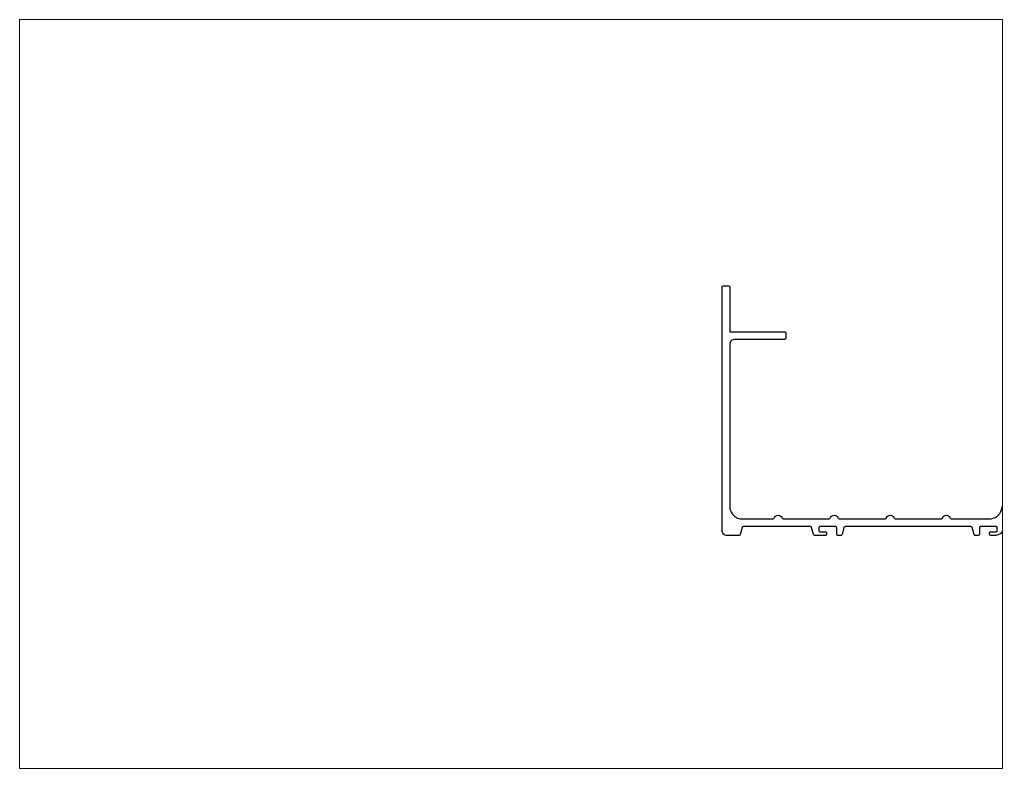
# Paper-space layout 'Layout1' of a CAD drawing. Extents: x 27 to 240, y 20 to 183.
# The model-space entities are those that its viewports show. They can reach past a viewport. Long polylines and large blocks are cut down to what shows.
import ezdxf

# ---------------------------------------------------------------- set-up
doc = ezdxf.new("R2010")
doc.units = 0
doc.header["$LTSCALE"] = 15
doc.layers.get('0').update_dxf_attribs({"linetype": 'CONTINUOUS'})

msp = doc.modelspace()

# ---------------------------------------------------------------- linework, layer by layer
at = {"color": 0, "ltscale": 0.009}
msp.add_lwpolyline([(386.4, 86), (384.18, 77.71, -0.339454), (380.32, 74.74), (378.87, 74.74, -0.414214), (378.37, 75.24), (378.37, 75.74, -0.414214), (378.87, 76.24), (380.87, 76.24, 0.414214), (381.37, 76.74), (381.37, 77.74, 0.414214), (380.87, 78.24), (374.87, 78.24, 0.414214), (374.37, 77.74), (374.37, 75.24, -0.414214), (373.87, 74.74), (372.75, 74.74, -0.339454), (372.27, 75.11), (371.53, 77.87, 0.339454), (371.05, 78.24), (321.69, 78.24, 0.339454), (321.21, 77.87), (320.47, 75.11, -0.339454), (319.99, 74.74), (318.87, 74.74, -0.414214), (318.37, 75.24), (318.37, 77.74, 0.414214), (317.87, 78.24), (311.87, 78.24, 0.414214), (311.37, 77.74), (311.37, 76.74, 0.414214), (311.87, 76.24), (313.87, 76.24, -0.414214), (314.37, 75.74), (314.37, 75.24, -0.414214), (313.87, 74.74), (309.75, 74.74, -0.339454), (309.27, 75.11), (308.53, 77.87, 0.339454), (308.05, 78.24), (281.69, 78.24, 0.339454), (281.21, 77.87), (280.47, 75.11, -0.339454), (279.99, 74.74), (275.37, 74.74, -0.414214), (273.37, 76.74), (273.37, 172.24, -0.414214), (273.87, 172.74), (275.87, 172.74, -0.414214), (276.37, 172.24), (276.37, 154.74), (297.87, 154.74, -0.414214), (298.37, 154.24), (298.37, 152.24, -0.414214), (297.87, 151.74), (278.37, 151.74, 0.414214), (276.37, 149.74), (276.37, 86.24, 0.414214), (281.37, 81.24), (293.21, 81.24, 0.313599), (293.96, 81.76, -0.695608), (296.78, 81.76, 0.313599), (297.53, 81.24), (315.21, 81.24, 0.313599), (315.96, 81.76, -0.695608), (318.78, 81.76, 0.313599), (319.53, 81.24), (337.21, 81.24, 0.313599), (337.96, 81.76, -0.695608), (340.78, 81.76, 0.313599), (341.53, 81.24), (359.21, 81.24, 0.313599), (359.96, 81.76, -0.695608), (362.78, 81.76, 0.313599), (363.53, 81.24), (378.19, 81.24, 0.339454), (383.02, 84.95), (384.44, 90.26, -1.315099), (387.76, 88.3, 0.136106)], format="xyb", dxfattribs=at)

psp = doc.layouts.get("Layout1")

# ---------------------------------------------------------------- viewports
at = {"layer": '0', "color": 0, "linetype": 'BYBLOCK', "ltscale": 0.05}
psp.add_viewport(center=(133.35, 101.6), size=(213.36, 162.56), view_center_point=(190.51, 130.3), view_height=293.8955, dxfattribs=at)

doc.saveas('drawing.dxf')
